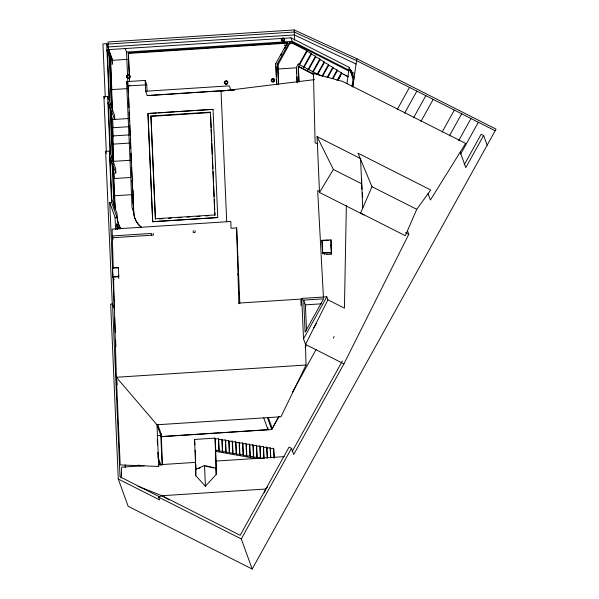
<?xml version="1.0" encoding="UTF-8"?>
<svg xmlns="http://www.w3.org/2000/svg" width="599" height="599" viewBox="0 0 599 599"><rect width="100%" height="100%" fill="white"/><g stroke="black" fill="none" stroke-linecap="round" stroke-linejoin="round"><path stroke-width="0.9" d="M346.349 205.592L344.432 308.163L327.893 299.799L326.807 296.805L301.761 298.414L303.513 338.817L306.096 345.952L305.198 347.57M129.661 77.166L129.706 76.298L128.53 75.354M227.365 82.857L227.403 82.078M227.463 83.081L227.523 82.123L226.34 81.179M274.162 80.58L274.2 79.802L273.271 79.075M274.252 80.805L274.312 79.847L273.144 78.933L271.774 79.435L271.594 80.551L273.099 81.876L274.147 81.501L274.312 79.847M284.226 40.148L284.263 39.369M284.315 40.373L284.375 39.414L283.215 38.501L281.837 39.002L281.657 40.118L282.84 41.024L284.196 40.492M121.14 477.927L121.694 467.145L144.104 465.7M195.813 469.526L194.503 439.449L214.951 438.131L215.243 438.94L218.41 438.73L218.702 439.539L221.862 439.337L222.154 440.145L225.314 439.943L225.606 440.752L228.766 440.542L229.058 441.351L232.217 441.149L232.509 441.957L235.669 441.755L235.969 442.564L239.128 442.361L239.42 443.17L242.58 442.961L242.872 443.769L246.032 443.567L246.324 444.376L249.483 444.173L249.776 444.982L252.935 444.772L253.227 445.581L256.394 445.379L256.686 446.188L259.846 445.985L260.138 446.794L263.298 446.592L263.807 458.31L260.647 458.512L260.355 457.703L257.196 457.913L256.904 457.104L253.736 457.307L253.444 456.498L250.285 456.7L249.993 455.891L246.833 456.094L246.541 455.285L243.381 455.495L243.089 454.686L239.929 454.888L239.637 454.079L236.478 454.282L236.178 453.473L233.018 453.683L232.726 452.874L229.567 453.076L229.275 452.267L226.115 452.47L225.823 451.661L222.663 451.863L222.371 451.054L219.212 451.264L218.92 450.455L215.633 450.328L216.224 474.378L205.427 486.223L195.776 475.703L195.851 470.432M346.881 83.8L349.284 67.402L291.009 37.842L108.524 49.62L112.395 60.319L127.265 59.361M351.995 86.398L353.066 79.105L349.284 67.402M353.799 79.674L351.081 72.165L351.343 70.368L349.681 69.529M352.646 86.735L353.717 79.442L353.066 79.105M352.729 86.975L356.877 58.724L294.184 29.95L107.977 41.967L108.307 49.53M128.493 78.334L129.549 77.96L129.706 76.298M227.523 82.123L227.35 83.239L225.98 83.733L224.805 82.827L224.984 81.711L226.355 81.217M225.381 83.448L226.31 84.152L227.358 83.778L227.478 82.984M282.743 40.957L283.162 41.443L284.218 41.069L284.375 39.414M127.16 75.848L126.988 77.009L127.572 77.623M281.71 40.006L281.844 39.19M264.406 492.363L265.829 489.016L267.551 486.897M372.001 186.693L360.591 213.079L405.336 235.714L416.747 209.328L430.696 189.965L357.985 153.179L372.001 186.693L416.747 209.328M305.445 344.155L306.044 365.023L280.976 416.769L156.975 424.773L116.363 377.265L113.525 278.168M327.893 299.799L305.55 344.44L343.938 363.863L408.758 234.344L407.47 230.78M397.257 109.482L409.491 87.402M404.602 113.196L416.844 91.123M413.587 117.748L425.829 95.668M420.94 121.462L433.182 99.389M303.513 338.817L326.807 296.805M313.681 328.192L316.377 323.333M278.939 416.395L271.706 429.438L271.587 426.735L268.232 417.466M306.044 365.023L116.363 377.265L120.174 464.929L158.787 466.479L156.975 424.773L161.273 436.664L271.744 429.535L278.977 416.485M292.537 392.023L316.13 349.464M442.077 132.162L454.319 110.081M333.284 338.113L334.182 336.488M449.43 135.876L461.672 113.803M458.737 140.585L470.979 118.512M356.877 58.724L496.054 129.137L252.179 569.05L241.285 538.95L291.503 448.359L289.055 447.116L240.169 535.304L161.94 495.725L138.055 486.313M292.17 451.579L342.381 361.002M343.938 363.863L293.712 454.454L291.503 448.359M460.653 154.115L478.331 122.226M464.247 164.777L481.177 134.236L483.625 135.479L487.144 145.213M483.625 135.479L465.805 167.623L460.204 152.153M276.641 84.833L275.72 63.621L287.445 42.589L128.246 52.862L129.249 76.051M280.886 55.295L281.792 53.678M284.495 48.819L285.394 47.201M286.3 45.584L287.198 43.967M278.46 83.793L277.584 63.501L289.302 42.469L292.327 42.274L348.768 70.989M278.191 68.878L278.011 64.692L289.729 43.66L289.302 42.469M297.059 82.655L296.393 67.328L298.227 64.026L320.517 75.744M289.729 43.66L292.754 43.465L306.8 50.608L298.661 65.216L298.227 64.026M299.373 65.119L307.062 51.319L306.8 50.608M298.871 81.584L298.272 67.709L298.953 66.482L313.711 74.239M299.043 82.063L298.444 68.181L298.953 66.482M303.423 67.245L311.136 53.393L307.062 51.319M304.157 67.095L311.398 54.112L311.136 53.393M307.729 70.083L315.478 56.186L311.398 54.112M308.5 69.881L315.733 56.898L315.478 56.186M312.446 72.187L319.814 58.972L315.733 56.898M313.284 71.858L320.068 59.683L319.814 58.972M317.193 74.239L324.149 61.757L320.068 59.683M317.627 74.65L324.411 62.476L324.149 61.757M321.94 76.29L328.484 64.55L324.411 62.476M322.621 76.178L328.731 65.216L328.484 64.55M327.114 77.503L332.804 67.29L328.731 65.216M327.795 77.383L333.051 67.957L332.804 67.29M332.295 78.701L337.125 70.031L333.051 67.957M332.954 78.536L337.349 70.652L337.125 70.031M337.02 80.64L341.43 72.726L337.349 70.652M340.853 75.092L338.24 79.787L341.64 73.295L348.438 76.754M364.065 215.004L319.499 192.451L333.373 169.48L317.073 136.594L360.815 158.72M216.471 469.594L215.954 468.163L204.529 465.498L195.506 469.481L195.776 475.703M198.524 468.598L200.029 467.931M112.941 276.566L114.357 309.017L112.53 303.978L110.673 304.097L118.273 479.005L159.589 499.91L158.578 497.11L161.94 495.725L265.829 489.016M127.168 75.886L128.538 75.392M127.332 75.886L128.418 75.496M282.002 38.995L283.087 38.606M271.939 79.427L273.017 79.038M129.541 77.421L128.171 77.915L126.973 76.972M272.77 81.457L274.147 80.962M314.58 79.622L221.031 91.16L226.699 221.593M325.893 254.605L331.434 254.133L330.925 244.811M109.849 61.712L110.688 64.048L112.552 63.928L112.357 59.421L106.659 43.69L102.946 43.929L105.252 97.008M108.067 44.056L294.274 32.039L356.6 60.641L495.163 130.747M108.194 46.939L294.401 34.922L356.098 64.063M125.251 48.541L126.531 52.068L292.282 41.368L350.565 70.937M128.246 52.862L128.448 53.438L287.647 43.158L287.445 42.589M106.832 50.226L109.123 56.568L109.872 56.523L112.14 108.816L109.557 101.68L107.288 49.388L109.872 56.523M278.64 84.332L277.973 69.005L296.565 67.799L296.797 73.213M141.035 227.193A21.609 20.8 -19.9 0 1 133.809 212.608L132.087 207.853L126.606 81.629L145.198 80.423L146.777 84.803M128.291 93.399L127.969 85.919L145.886 84.856M127.422 88.6L111.624 89.618L111.826 90.194L110.688 64.048M145.198 80.423L145.662 91.243L229.327 85.844L230.877 90.127L234.553 89.887M106.3 151.532L103.912 96.596L107.633 96.357L109.13 100.49L106.659 43.69M147.212 95.526L229.941 90.187M148.178 95.563L229.979 90.277M231.828 90.157L234.591 89.985M108.584 105.05L109.325 104.997M108.045 103.575L110.096 109.235L110.837 109.183L113.114 161.475L110.53 154.347L108.254 102.055L110.837 109.183M213.034 109.265L217.766 217.549L152.7 221.75L147.96 113.466L213.064 109.355M148.926 113.496L156.361 113.016M158.218 112.897L174.953 111.818M176.81 111.699L193.544 110.62M195.401 110.501L212.136 109.415M150.866 115.989L210.361 112.148L210.504 112.545L151.015 116.386L150.866 115.989L155.336 218.77L214.824 214.929L214.974 215.333L214.846 212.525M111.197 115.435L112.687 119.553L128.493 118.535M129.519 126.666L112.784 127.744L113.174 136.767L112.882 135.943L128.68 134.925M113.72 161.273L112.971 144.142L129.706 143.056M112.335 305.4L105.641 151.352L109.362 151.113L110.096 153.157L107.633 96.357M113.458 161.348L130.193 160.27M109.842 158.518L112.17 164.942L112.912 164.89L114.753 207.261L114.005 207.306M113.54 162.666L115.629 168.446L115.832 172.954L113.967 173.074L114.207 178.48M113.945 178.562L130.679 177.484M132.094 194.638L114.431 195.776L114.514 197.58M112.904 275.645L109.729 202.619L111.594 202.499L117.269 218.186L117.958 221.997A31.17 30.01 -19.9 0 0 120.347 228.234M141.431 227.178A21.609 20.8 -19.9 0 1 133.637 212.136L128.186 86.001L126.606 81.629M109.729 202.619L115.068 217.355L116.925 217.235L117.614 221.046A31.17 30.01 -19.9 0 0 120.818 228.743M159.199 218.934L162.913 218.695M168.491 218.336L171.284 218.148M177.791 217.729L181.504 217.489M187.083 217.13L189.876 216.95M196.382 216.531L200.096 216.291M205.674 215.932L208.467 215.752M152.663 221.66L217.766 217.549M112.994 239.413L112.312 235.946L151.36 233.423L151.435 235.227M239.832 303.461L236.627 227.919L231.012 228.286L230.817 221.488L112.118 229.147L113.241 268.33M112.395 237.751L153.292 235.108L153.217 233.303M321.977 240.296L331 240.004L331.554 252.628L322.629 253.205L321.977 240.296L322.629 253.205M322.075 240.581L328.327 240.177M326.006 252.621L328.237 252.471M322.524 252.92L331.554 252.628M112.365 267.835L118.422 267.738L112.365 267.835L112.859 276.955L118.804 276.573L118.317 267.454M118.033 275.899L118.774 275.854M238.776 303.087L300.863 299.081L301.057 305.76M303.7 300.099L323.602 298.819L305.093 332.198L303.7 300.099L305.415 304.854L306.531 330.536M305.415 304.854L321.7 303.805M157.095 435.623L160.809 435.383L162.097 465.034M263.298 446.592L263.59 447.401L266.75 447.191L267.476 457.921M267.042 448L270.201 447.797L270.86 457.546M270.471 448.531L273.631 448.329L274.252 457.179M158.114 464.794L195.476 462.383M216.022 461.058L284.196 456.655M215.341 451.346L255.661 458.46M209.261 466.95L205.712 466.307M210.361 467.213L213.469 467.931M317.792 143.648L315.119 142.914L313.427 73.385L342.695 81.442L465.648 143.416L430.404 200.006L428.083 193.589M351.328 71.955L354.705 73.542M333.373 169.48L361.669 183.796L362.088 189.232M405.426 232.659L408.758 234.344M319.304 191.418L317.672 190.587L323.46 297.823M159.648 496.856L120.04 476.819L112.53 303.978M158.578 497.11L241.285 538.95M252.179 569.05L128.149 506.305L118.273 479.005M350.43 71.835L351.081 72.165M343.197 74.283L344.59 74.8M345.503 75.459L347.997 76.724M299.126 66.961L313.883 74.718M161.94 495.725L169.068 499.88M283.035 41.338L281.8 40.238M272.171 81.172L273.099 81.876M224.947 82.947L226.182 84.047L225.883 83.665M138.706 464.861L140.061 466.037M282.99 40.994L284.076 41.091L284.076 40.605M272.927 81.427L273.219 81.808M272.672 81.389L272.972 81.771M226.137 83.703L226.429 84.085M226.31 84.152L225.965 83.695M351.343 70.368L354.069 77.885M341.43 72.726L341.722 73.535M291.009 37.842L292.754 43.465M298.272 67.709L298.444 68.181M296.393 67.328L296.565 67.799M277.584 63.501L278.011 64.692M275.72 63.621L275.929 64.19M330.865 252.568L331.434 254.133M323.819 253.07L324.418 254.732M301.761 298.414L302.33 300.002M237.511 256.132L237.81 256.956M237.526 256.657L237.833 257.495M238.02 273.81L238.612 275.45M238.035 274.327L238.634 275.989M238.522 291.481L239.42 293.944M238.537 291.998L239.443 294.483M267.439 417.645L271.744 429.535M145.662 91.243L147.249 95.623M263.717 417.885L268.023 429.775M147.96 113.466L152.7 221.75M129.863 85.897L129.654 85.32L127.976 85.432L127.654 78.02M112.552 63.928L110.298 57.706L112.552 111.1M112.575 109.999L114.619 115.652L114.768 119.253M114.551 119.433L111.272 110.373L113.578 164.059M103.912 96.596L104.511 98.251M133.322 195.394L133.023 194.578L133.263 199.984M112.971 144.142L113.271 144.958L112.882 135.943M112.912 164.89L109.984 156.811L111.826 199.175L114.753 207.261M115.832 172.954L113.338 166.08L115.18 208.452L117.075 213.678L117.269 218.186M105.641 151.352L106.382 153.396M117.142 229.267L116.902 223.854L117.194 229.41M194.503 439.449L194.989 444.765M112.312 235.946L112.941 237.661M118.804 276.573L112.859 276.955M118.34 276.753L118.954 278.453M112.822 276.236L114.102 279.755M157.769 424.601L161.161 433.961L162.486 464.465M158.421 458.138L161.079 465.475M158.54 460.841L160.015 464.921M116.902 223.854L117.539 225.748A32.735 31.515 -19.9 0 0 119.081 228.908M362.365 192.863L362.709 197.393M360.605 159.454L362.724 208.138M330.895 239.72L331.449 252.344M317.073 136.594L319.499 192.451M296.954 76.822L297.186 82.228M294.184 29.95L294.626 40.103M276.012 66.032L276.446 76.178M276.611 79.869L276.813 84.481M273.631 448.329L274.065 458.25M270.201 447.797L270.636 457.718M267.91 427.873L267.985 429.678L161.243 436.566L161.124 433.863M266.75 447.191L267.221 458.01M263.59 447.401L264.062 458.22M260.138 446.794L260.647 458.512M259.846 445.985L260.355 457.703M256.686 446.188L257.196 457.913M256.394 445.379L256.904 457.104M253.227 445.581L253.736 457.307M252.935 444.772L253.444 456.498M249.776 444.982L250.285 456.7M249.483 444.173L249.993 455.891M246.324 444.376L246.833 456.094M246.032 443.567L246.541 455.285M242.872 443.769L243.381 455.495M242.58 442.961L243.089 454.686M239.42 443.17L239.929 454.888M239.128 442.361L239.637 454.079M235.969 442.564L236.478 454.282M235.669 441.755L236.178 453.473M232.509 441.957L233.018 453.683M232.217 441.149L232.726 452.874M229.058 441.351L229.567 453.076M228.766 440.542L229.275 452.267M225.606 440.752L226.115 452.47M225.314 439.943L225.823 451.661M210.668 116.288L211.155 127.497M211.237 129.369L211.761 141.514M211.844 143.386L212.331 154.594M212.458 157.402L212.944 168.611M213.064 171.411L213.551 182.628M213.671 185.428L214.157 196.644M214.277 199.445L214.727 209.725M210.361 112.148L214.824 214.929M222.154 440.145L222.663 451.863M221.862 439.337L222.371 451.054M218.702 439.539L219.212 451.264M218.41 438.73L218.92 450.455M215.243 438.94L215.752 450.658M214.951 438.131L216.299 469.114M215.954 468.163L216.224 474.378M195.049 230.608L195.124 232.405L193.267 232.524L193.185 230.727M204.529 465.498L205.427 486.223M195.229 450.171L195.581 460.818M195.701 463.574L195.985 469.99M151.015 116.386L155.478 219.174M146.74 84.706L147.055 91.115M157.252 439.329L157.5 444.885M157.822 452.297L158.099 458.789M128.448 53.438L129.414 75.691M129.496 77.548L129.579 79.405M129.332 77.9L129.489 81.614M132.536 177.364L132.693 180.973M133.083 189.988L133.285 194.495M133.42 203.593L133.809 212.608M126.531 52.068L127.58 76.163M128.493 98.071L128.897 107.423M129.107 112.095L129.511 121.447M129.669 125.191L130.118 135.471M130.282 139.215L130.687 148.567M130.889 153.239L131.293 162.591M131.503 167.263L131.907 176.615M132.072 180.351L132.514 190.639M132.678 194.376L133.083 203.727M133.285 208.407L133.487 212.241M112.687 119.553L113.039 127.669M109.123 56.568L111.354 107.925M114.709 202.08L115.023 209.291M115.068 217.355L115.592 229.447M110.096 109.235L112.365 161.528M112.17 164.942L113.93 205.464M125.184 464.861L125.303 467.632M109.362 151.113L111.594 202.499M121.649 475.127L121.395 472.873L121.515 475.494M114.664 317.792L115.308 332.655M115.629 340.09L115.914 346.589M116.895 380.32L117.09 384.813M236.627 227.919L238.874 303.73M284.233 40.418L284.218 41.069M274.162 80.85L274.147 81.501M274.005 81.037L274.013 81.524M227.373 83.126L227.358 83.778M129.406 77.496L129.406 77.982M361.661 179.123L361.669 183.796M119.029 228.766A32.735 31.515 -19.9 0 1 117.486 225.606M284.645 45.187L285.371 45.329L284.645 45.187M127.834 78.237A1.752 1.685 -19.9 0 0 130.043 76.2A1.752 1.685 -19.9 0 0 127.153 75.362A1.752 1.685 -19.9 0 0 127.819 78.199A1.752 1.685 -19.9 0 0 130.035 76.163A1.752 1.685 -19.9 0 0 127.16 75.399A1.752 1.685 -19.9 0 0 127.834 78.237M225.643 84.062A1.752 1.685 -19.9 0 0 227.86 82.018A1.752 1.685 -19.9 0 0 224.977 81.217A1.752 1.685 -19.9 0 0 225.643 84.062M272.433 81.786A1.752 1.685 -19.9 0 0 274.649 79.742A1.752 1.685 -19.9 0 0 271.766 78.941A1.752 1.685 -19.9 0 0 272.433 81.786M282.488 41.309A1.752 1.685 -19.9 0 0 284.705 39.272A1.752 1.685 -19.9 0 0 281.822 38.471A1.752 1.685 -19.9 0 0 282.488 41.309"/></g></svg>
